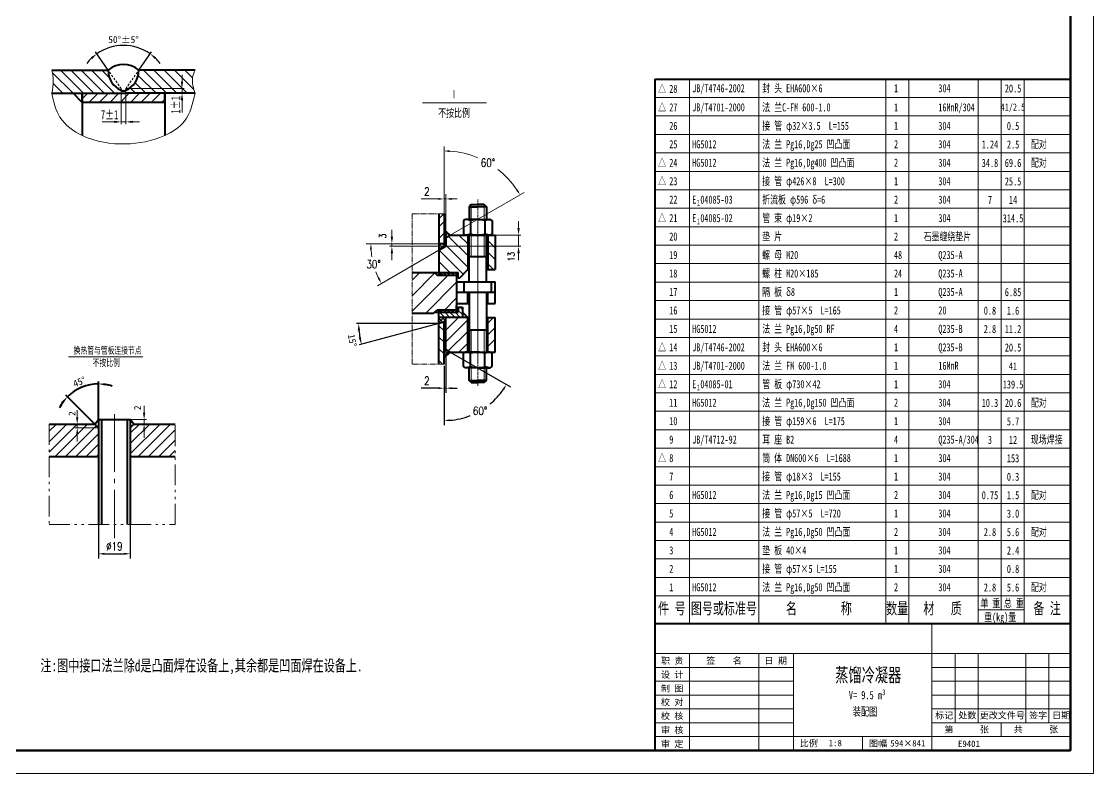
# Model space of a CAD drawing. Extents: x 371 to 12807, y -1551 to 3910.
# Drawn here: x 9093 to 12807, y -842 to 1765 of the extents above; entities that cross this region are included whole.
import ezdxf
from ezdxf.enums import TextEntityAlignment as Align

# ---------------------------------------------------------------- set-up
doc = ezdxf.new("R2010")
doc.units = 0
doc.header["$LTSCALE"] = 10
doc.header["$PDMODE"] = 1
for name, pattern in [('JXX-L', [2.95, 1.9, -0.25, 0.15, -0.25, 0.15, -0.25]), ('JXX-S', [1.7, 0.9, -0.2, 0.1, -0.2, 0.1, -0.2]), ('XX-L', [1.25, 0.75, -0.5]), ('ZXX-L', [3.28, 2.5, -0.3, 0.18, -0.3]), ('ZXX-S', [1.27, 0.75, -0.2, 0.12, -0.2])]:
    doc.linetypes.add(name, pattern=pattern)
doc.layers.get('Defpoints').update_dxf_attribs({"linetype": 'CONTINUOUS'})
doc.layers.add('5剖面线层', color=2, linetype='CONTINUOUS')
doc.layers.add('7标注层', color=4, linetype='CONTINUOUS')
for name, color, linetype, lineweight in [('A 粗实线', 1, 'CONTINUOUS', 40), ('B 细实线', 7, 'CONTINUOUS', 18), ('C 文 字', 2, 'CONTINUOUS', 20), ('D 短中心线', 3, 'ZXX-S', 18), ('E 长中心线', 3, 'ZXX-L', 18), ('G 长虚线', 6, 'XX-L', 20), ('H 短双点线', 3, 'JXX-S', 18), ('I 长双点线', 3, 'JXX-L', 18), ('J 标注尺寸', 2, 'CONTINUOUS', 18)]:
    doc.layers.add(name, color=color, linetype=linetype, lineweight=lineweight)
doc.styles.add('HZTXT', font='SIMFANG.TTF', dxfattribs={"width": 0.75})
doc.styles.get("Standard").update_dxf_attribs({"font": 'SIMFANG.TTF'})
doc.styles.add('style2', font='SIMFANG.TTF', dxfattribs={"width": 0.7})
doc.styles.add('TH_GBDIM', font='romans.shx', dxfattribs={"width": 0.8, "bigfont": 'gbcbig.shx'})
doc.styles.add('标题中文', font='SIMFANG.TTF', dxfattribs={"width": 0.7})
doc.dimstyles.new('TH_GBDIM', dxfattribs={"dimscale": 8, "dimtxt": 3.5, "dimasz": 2.5, "dimexe": 2, "dimexo": 0, "dimgap": 1.5, "dimtad": 1, "dimtih": 1, "dimtoh": 1, "dimdec": 1, "dimzin": 0, "dimdsep": 46, "dimtxsty": 'TH_GBDIM', "dimcen": 2.5, "dimclrd": 130, "dimclre": 130, "dimclrt": 3, "dimadec": 0, "dimazin": 2, "dimtfac": 0.714286, "dimtdec": 1, "dimtmove": 0, "dimatfit": 3, "dimfxl": 0, "dimtolj": 1, "dimtzin": 0, "dimlwd": -1, "dimlwe": -1, "dimarcsym": 0})
doc.dimstyles.new('通用标注4.0', dxfattribs={"dimscale": 8, "dimtxt": 3, "dimasz": 3, "dimexe": 1, "dimexo": 0, "dimgap": 1, "dimtad": 1, "dimdec": 0, "dimzin": 0, "dimdsep": 46, "dimtxsty": 'Standard', "dimcen": 0, "dimadec": 0, "dimazin": 0, "dimtfac": 0.375, "dimtdec": 0, "dimtmove": 2, "dimatfit": 3, "dimfxl": 0, "dimtzin": 0, "dimarcsym": 0})
pattern_1 = [(135, (-17877.072, -36890.71), (-17.960512, -17.960512), [])]

# ---------------------------------------------------------------- blocks, each defined once
blk = doc.blocks.new('*D9')
at = {"layer": 'Defpoints', "color": 0}
for p in [(2492.51, 241.26), (2495.88, 224.46), (2497.42, 226.43), (2497.42, 222.92), (2497.42, 180.94)]:
    blk.add_point(p, dxfattribs=at)
at = {"layer": 'J 标注尺寸', "color": 0, "lineweight": -2}
for p, q in [((2497.42, 226.43), (2497.42, 242.9)), ((2495.88, 224.46), (2483.29, 237.05))]:
    blk.add_line(p, q, dxfattribs=at)
for start, end in [(90, 135), (71.8709, 80.9355), (144.0645, 153.1291)]:
    blk.add_arc((2497.42, 222.92), 18.98, start, end, dxfattribs=at)
at = {"layer": 'J 标注尺寸', "color": 0}
for points in [[(2500.37, 241.17), (2500.45, 242.17), (2497.42, 241.9)], [(2481.67, 234.39), (2482.43, 233.74), (2484, 236.34)]]:
    blk.add_solid(points, dxfattribs=at)
at = {"layer": 'J 标注尺寸', "color": 0, "insert": (2489.2, 242.77), "char_height": 3, "attachment_point": 5, "rotation": 22.5}
blk.add_mtext('45°', dxfattribs=at)
blk = doc.blocks.new('*D70')
at = {"layer": '7标注层', "color": 130}
for p, q in [((9359.5, 21.1), (9359.5, -96.4)), ((9469.7, 21.1), (9469.7, -96.4)), ((9379.5, -80.4), (9449.7, -80.4))]:
    blk.add_line(p, q, dxfattribs=at)
for points in [[(9379.5, -77), (9379.5, -83.7), (9359.5, -80.4)], [(9449.7, -77), (9449.7, -83.7), (9469.7, -80.4)]]:
    blk.add_solid(points, dxfattribs=at)
at = {"layer": 'Defpoints', "color": 0}
for p in [(9359.5, 21.1), (9469.7, 21.1), (9469.7, -80.4)]:
    blk.add_point(p, dxfattribs=at)
at = {"layer": '7标注层', "color": 3, "insert": (9414.6, -54.4), "char_height": 28, "attachment_point": 5, "style": 'TH_GBDIM'}
blk.add_mtext('\\A1;%%c19{}{}', dxfattribs=at)
blk = doc.blocks.new('*D75')
at = {"layer": 'Defpoints', "color": 0}
for p in [(9478.8, 1678.8), (9393.4, 1596.3), (9499, 1596.3), (9438.2, 1532.3), (9454.2, 1532.3)]:
    blk.add_point(p, dxfattribs=at)
at = {"layer": 'J 标注尺寸', "color": 0, "lineweight": -2}
for p, q in [((9393.4, 1596.3), (9349.1, 1659.5)), ((9499, 1596.3), (9543.3, 1659.5))]:
    blk.add_line(p, q, dxfattribs=at)
for start, end in [(55, 125), (133.5339, 142.0679), (37.9321, 46.4661)]:
    blk.add_arc((9446.2, 1520.9), 161.3, start, end, dxfattribs=at)
at = {"layer": 'J 标注尺寸', "color": 0}
for points in [[(9332.6, 1640.9), (9337.7, 1634.7), (9353.7, 1653)], [(9554.8, 1634.7), (9559.8, 1640.9), (9538.7, 1653)]]:
    blk.add_solid(points, dxfattribs=at)
at = {"layer": 'J 标注尺寸', "color": 0, "insert": (9446.2, 1702.2), "char_height": 24, "attachment_point": 5}
blk.add_mtext('{\\f仿宋_GB2312|b0|i0|c134|p49;50°±5°}', dxfattribs=at)
blk = doc.blocks.new('*D76')
at = {"layer": 'C 文 字', "color": 0, "lineweight": -2}
for q in [(10253, 717.9), (10262.7, 644)]:
    blk.add_line((10538.8, 717.9), q, dxfattribs=at)
blk.add_arc((10538.8, 717.9), 277.8, 184.9522, 190.0478, dxfattribs=at)
at = {"layer": 'C 文 字', "color": 0}
for points in [[(10258, 693.8), (10266, 694.1), (10261, 717.9)], [(10269.2, 670.3), (10261.3, 668.6), (10270.5, 646)]]:
    blk.add_solid(points, dxfattribs=at)
at = {"layer": 'Defpoints', "color": 0}
for p in [(10538.8, 717.9), (10538.8, 717.9), (10550.8, 717.9), (10562.8, 724.4), (10262.1, 693.7)]:
    blk.add_point(p, dxfattribs=at)
at = {"layer": 'C 文 字', "color": 0, "insert": (10239, 659.1), "char_height": 24, "attachment_point": 5, "rotation": 281.111}
blk.add_mtext('15°', dxfattribs=at)
blk = doc.blocks.new('*D77')
at = {"layer": '7标注层', "color": 130}
for p, q in [((10578.3, 618.9), (10786.9, 498.5)), ((10556.8, 553), (10556.8, 365.7))]:
    blk.add_line(p, q, dxfattribs=at)
for start, end in [(309.6251, 325.4097), (274.5903, 291.2377)]:
    blk.add_arc((10556.8, 631.4), 249.7, start, end, dxfattribs=at)
for points in [[(10759.5, 491.4), (10765.1, 487.9), (10773, 506.5)], [(10576.9, 379.2), (10576.6, 385.8), (10556.8, 381.7)]]:
    blk.add_solid(points, dxfattribs=at)
at = {"layer": 'Defpoints', "color": 0}
for p in [(10556.8, 648.9), (10562.8, 627.9), (10578.3, 618.9), (10556.8, 553), (10642.2, 396.7)]:
    blk.add_point(p, dxfattribs=at)
at = {"layer": '7标注层', "color": 3, "insert": (10681.6, 415.1), "char_height": 28, "attachment_point": 5, "style": 'TH_GBDIM'}
blk.add_mtext('\\A1;60%%d{}{}', dxfattribs=at)
blk = doc.blocks.new('*D78')
at = {"layer": '7标注层', "color": 130}
for p, q in [((10562.8, 627.9), (10562.8, 477.8)), ((10556.8, 571), (10556.8, 477.8)), ((10536.8, 493.8), (10477.8, 493.8)), ((10562.8, 493.8), (10556.8, 493.8)), ((10582.8, 493.8), (10602.8, 493.8))]:
    blk.add_line(p, q, dxfattribs=at)
for points in [[(10536.8, 497.1), (10536.8, 490.4), (10556.8, 493.8)], [(10582.8, 497.1), (10582.8, 490.4), (10562.8, 493.8)]]:
    blk.add_solid(points, dxfattribs=at)
at = {"layer": 'Defpoints', "color": 0}
for p in [(10562.8, 627.9), (10556.8, 571), (10556.8, 493.8)]:
    blk.add_point(p, dxfattribs=at)
at = {"layer": '7标注层', "color": 3, "insert": (10497.3, 519.8), "char_height": 28, "attachment_point": 5, "style": 'TH_GBDIM'}
blk.add_mtext('\\A1;2{}{}', dxfattribs=at)
blk = doc.blocks.new('*D79')
at = {"layer": 'C 文 字', "color": 130}
for p, q in [((10556.8, 1090.7), (10556.8, 1332.3)), ((10578.3, 1024.8), (10833.9, 1172.3))]:
    blk.add_line(p, q, dxfattribs=at)
for start, end in [(67.2416, 86.23), (33.77, 52.1821)]:
    blk.add_arc((10556.8, 1012.3), 304, start, end, dxfattribs=at)
for points in [[(10576.6, 1312.4), (10576.9, 1319), (10556.8, 1316.3)], [(10812.3, 1183.1), (10806.6, 1179.6), (10820, 1164.3)]]:
    blk.add_solid(points, dxfattribs=at)
at = {"layer": 'Defpoints', "color": 0}
for p in [(10752.2, 1245.2), (10556.8, 1090.7), (10562.8, 1015.8), (10578.3, 1024.8), (10556.8, 994.8)]:
    blk.add_point(p, dxfattribs=at)
at = {"layer": 'C 文 字', "color": 3, "insert": (10708.8, 1275.6), "char_height": 28, "attachment_point": 5, "style": 'TH_GBDIM'}
blk.add_mtext('\\A1;60%%d{}{}', dxfattribs=at)
blk = doc.blocks.new('*D80')
at = {"layer": 'C 文 字', "color": 130}
for p, q in [((10556.8, 1072.7), (10556.8, 1166)), ((10562.8, 1015.8), (10562.8, 1166)), ((10536.8, 1150), (10477.8, 1150)), ((10562.8, 1150), (10556.8, 1150)), ((10582.8, 1150), (10602.8, 1150))]:
    blk.add_line(p, q, dxfattribs=at)
for points in [[(10536.8, 1153.3), (10536.8, 1146.6), (10556.8, 1150)], [(10582.8, 1153.3), (10582.8, 1146.6), (10562.8, 1150)]]:
    blk.add_solid(points, dxfattribs=at)
at = {"layer": 'Defpoints', "color": 0}
for p in [(10556.8, 1150), (10556.8, 1072.7), (10562.8, 1015.8)]:
    blk.add_point(p, dxfattribs=at)
at = {"layer": 'C 文 字', "color": 3, "insert": (10497.3, 1176), "char_height": 28, "attachment_point": 5, "style": 'TH_GBDIM'}
blk.add_mtext('\\A1;2{}{}', dxfattribs=at)
blk = doc.blocks.new('*D81')
at = {"layer": 'C 文 字', "color": 0}
for p, q in [((10815, 1048.8), (10815, 1072.8)), ((10733.8, 1024.8), (10823, 1024.8)), ((10815, 1024.8), (10815, 985.8)), ((10562.8, 985.8), (10823, 985.8)), ((10815, 961.8), (10815, 937.8))]:
    blk.add_line(p, q, dxfattribs=at)
for points in [[(10811, 1048.8), (10819, 1048.8), (10815, 1024.8)], [(10811, 961.8), (10819, 961.8), (10815, 985.8)]]:
    blk.add_solid(points, dxfattribs=at)
at = {"layer": 'Defpoints', "color": 0}
for p in [(10733.8, 1024.8), (10562.8, 985.8), (10815, 985.8)]:
    blk.add_point(p, dxfattribs=at)
at = {"layer": 'C 文 字', "color": 0, "insert": (10789.5, 949.4), "char_height": 24, "attachment_point": 5, "rotation": 90, "style": 'TH_GBDIM'}
blk.add_mtext('13', dxfattribs=at)
blk = doc.blocks.new('*D82')
at = {"layer": 'C 文 字', "color": 130}
for p, q in [((10538.8, 994.8), (10287.1, 994.8)), ((10538.8, 971.9), (10326.1, 849.2))]:
    blk.add_line(p, q, dxfattribs=at)
for start, end in [(184.1639, 189.4603), (200.6877, 205.8361)]:
    blk.add_arc((10578.3, 994.8), 275.3, start, end, dxfattribs=at)
for points in [[(10300.5, 974.7), (10307.1, 974.9), (10303.1, 994.8)], [(10333.5, 876.4), (10327.6, 873.3), (10340, 857.2)]]:
    blk.add_solid(points, dxfattribs=at)
at = {"layer": 'Defpoints', "color": 0}
for p in [(10538.8, 994.8), (10538.8, 971.9), (10556.8, 994.8), (10562.8, 985.8), (10307.3, 947)]:
    blk.add_point(p, dxfattribs=at)
at = {"layer": 'C 文 字', "color": 3, "insert": (10312.5, 923.6), "char_height": 28, "attachment_point": 5, "style": 'TH_GBDIM'}
blk.add_mtext('\\A1;30%%d{}{}', dxfattribs=at)
blk = doc.blocks.new('*D83')
at = {"layer": 'C 文 字', "color": 0}
for p, q in [((10376.1, 1018.8), (10376.1, 1042.8)), ((10556.8, 994.8), (10368.1, 994.8)), ((10562.8, 985.8), (10368.1, 985.8)), ((10376.1, 994.8), (10376.1, 985.8)), ((10376.1, 961.8), (10376.1, 937.8))]:
    blk.add_line(p, q, dxfattribs=at)
for points in [[(10372.1, 1018.8), (10380.1, 1018.8), (10376.1, 994.8)], [(10372.1, 961.8), (10380.1, 961.8), (10376.1, 985.8)]]:
    blk.add_solid(points, dxfattribs=at)
at = {"layer": 'Defpoints', "color": 0}
for p in [(10376.1, 985.8), (10556.8, 994.8), (10562.8, 985.8)]:
    blk.add_point(p, dxfattribs=at)
at = {"layer": 'C 文 字', "color": 0, "insert": (10344.1, 1021.3), "char_height": 24, "attachment_point": 5, "rotation": 90, "style": 'TH_GBDIM'}
blk.add_mtext('3', dxfattribs=at)
blk = doc.blocks.new('换热管与管板连接节点')
at = {"layer": 'B 细实线'}
h = blk.add_hatch(dxfattribs=at)
h.set_pattern_fill('ANSI31', color=256, style=0)
h.set_pattern_definition([(45, (-2504.3096, -201.8795), (-2.245064, 2.245064), [])])
h.paths.add_polyline_path([(-6.89, 8.55), (-6.89, 21.04), (-8.43, 22.58), (-28.22, 22.58), (-28.22, 8.55)])
h.paths.add_polyline_path([(26.34, 8.55), (26.34, 22.58), (8.43, 22.58), (6.89, 21.04), (6.89, 8.55)])
at = {"layer": 'A 粗实线'}
for p, q in [((-8.43, 22.58), (-6.89, 24.55)), ((-6.89, 24.55), (-6.89, -20.94)), ((-6.89, 24.55), (6.89, 24.55)), ((-5.51, 24.55), (-5.51, -20.94)), ((5.51, 24.55), (5.51, -20.94)), ((6.89, 24.55), (6.89, -20.94)), ((8.43, 22.58), (6.89, 24.55)), ((-28.22, 22.58), (-8.43, 22.58)), ((-6.89, 21.04), (-8.43, 22.58)), ((6.89, 21.04), (8.43, 22.58)), ((8.43, 22.58), (26.34, 22.58)), ((-28.22, 8.55), (-6.89, 8.55)), ((6.89, 8.55), (26.34, 8.55))]:
    blk.add_line(p, q, dxfattribs=at)
at = {"layer": 'E 长中心线'}
blk.add_line((0, 26.85), (0, -26.85), dxfattribs=at)
at = {"layer": 'H 短双点线'}
for p, q in [((-28.22, 22.58), (-28.22, 8.55)), ((26.34, -20.94), (26.34, 22.58)), ((-28.22, 8.55), (-28.22, -20.94)), ((-28.22, -20.94), (6.89, -20.94)), ((6.89, -20.94), (26.34, -20.94))]:
    blk.add_line(p, q, dxfattribs=at)
at = {"layer": 'J 标注尺寸'}
for p, q in [((-19.8, 51.76), (12.33, 51.76)), ((-16.09, 25.58), (-16.09, 28.58)), ((12.88, 27.55), (12.88, 30.55)), ((6.89, 24.55), (13.88, 24.55)), ((12.88, 24.55), (12.88, 22.58)), ((-8.43, 22.58), (-17.09, 22.58)), ((-6.89, 21.04), (-17.09, 21.04)), ((-16.09, 22.58), (-16.09, 21.04)), ((8.43, 22.58), (13.88, 22.58)), ((12.88, 19.58), (12.88, 16.58)), ((-16.09, 18.04), (-16.09, 15.04))]:
    blk.add_line(p, q, dxfattribs=at)
for points in [[(-16.59, 25.58), (-15.59, 25.58), (-16.09, 22.58)], [(12.38, 27.55), (13.38, 27.55), (12.88, 24.55)], [(-16.59, 18.04), (-15.59, 18.04), (-16.09, 21.04)], [(12.38, 19.58), (13.38, 19.58), (12.88, 22.58)]]:
    blk.add_solid(points, dxfattribs=at)
at = {"layer": 'J 标注尺寸', "style": '标题中文', "width": 0.7}
for s, p in [('换热管与管板连接节点', (-17.63, 53.04)), ('不按比例', (-9.4, 47.71))]:
    blk.add_text(s, height=3, dxfattribs=at).set_placement(p)
at = {"layer": 'J 标注尺寸', "char_height": 3, "attachment_point": 5, "rotation": 90}
for insert in [(-18.35, 27.13), (10.02, 29.66)]:
    blk.add_mtext('2', dxfattribs=dict(at, insert=insert))
at = {"layer": 'J 标注尺寸'}
dim = blk.add_angular_dim_2l(base=(-11.8, 39.38), line1=((-6.89, 24.55), (-6.89, -20.94)), line2=((-6.89, 21.04), (-8.43, 22.58)), dimstyle='通用标注4.0', dxfattribs=at)
dim.commit()
dim.dimension.update_dxf_attribs({"geometry": '*D9', "text_midpoint": (-15.11, 40.89), "insert": (-2504.31, -201.88)})

msp = doc.modelspace()

# ---------------------------------------------------------------- hatches: boundary and pattern name
at = {"layer": '5剖面线层'}
h = msp.add_hatch(dxfattribs=at)
h.set_pattern_fill('ANSI37', color=256, scale=3, style=0)
h.set_pattern_definition([(45, (2534.185, -15908.596), (-6.735192, 6.735192), []), (135, (2534.185, -15908.596), (-6.735192, -6.735192), [])])
h.paths.add_polyline_path([(10562.75, 985.8), (10562.75, 1015.8), (10578.34, 1024.8), (10556.75, 1042.76), (10556.75, 994.8), (10538.75, 994.8), (10538.75, 971.95)])
h = msp.add_hatch(dxfattribs=at)
h.set_pattern_fill('ANSI31', color=256, scale=4, angle=-90, style=0)
h.set_pattern_definition([(315, (4626.04, 8899.173), (8.980256, 8.980256), [])])
h.paths.add_polyline_path([(10621.25, 738.93), (10621.25, 756.93), (10621.25, 774.93), (10606.25, 774.93), (10606.25, 756.93), (10538.75, 756.93), (10538.75, 738.93)])
h = msp.add_hatch(dxfattribs=at)
h.set_pattern_fill('ANSI37', color=256, scale=3, angle=-90, style=0)
h.set_pattern_definition([(315, (4626.0405, 8899.173), (6.735192, 6.735192), []), (45, (4626.0405, 8899.173), (-6.735192, 6.735192), [])])
h.paths.add_polyline_path([(10538.75, 717.93), (10538.75, 738.93), (10562.75, 738.93), (10562.75, 724.36)])
h.paths.add_polyline_path([(10578.34, 618.93), (10556.75, 600.97), (10556.75, 631.39)])
at = {"layer": 'B 细实线'}
h = msp.add_hatch(dxfattribs=at)
h.set_pattern_fill('ANSI31', color=256, angle=90, style=0)
h.set_pattern_definition(pattern_1)
edge = h.paths.add_edge_path()
edge.add_line((9438.22, 1516.3), (9438.22, 1526.66))
edge.add_ellipse((9465.84, 1593.67), major_axis=(51.25, 51.25), ratio=1, start_angle=132.91935, end_angle=202.59808, ccw=False)
edge.add_line((9393.4, 1596.3), (9198.22, 1596.3))
edge.add_spline(control_points=[(9198.22, 1596.3), (9200.24, 1584.25), (9204.7, 1557.63), (9200.51, 1530.92), (9198.22, 1516.3)], knot_values=[0, 0, 0, 0, 4.5530851, 10.0578484, 10.0578484, 10.0578484, 10.0578484], degree=3, periodic=0)
edge.add_line((9198.22, 1516.3), (9438.22, 1516.3))
h = msp.add_hatch(dxfattribs=at)
h.set_pattern_fill('ANSI31', color=256, angle=90, style=0)
h.set_pattern_definition(pattern_1)
edge = h.paths.add_edge_path()
edge.add_spline(control_points=[(9694.22, 1516.3), (9688.51, 1534.24), (9679.81, 1561.57), (9690.53, 1587.42), (9694.22, 1596.3)], knot_values=[0, 0, 0, 0, 6.7375653, 10.2637627, 10.2637627, 10.2637627, 10.2637627], degree=3, periodic=0)
edge.add_line((9694.22, 1596.3), (9499.03, 1596.3))
edge.add_ellipse((9426.59, 1593.67), major_axis=(-51.25, 51.25), ratio=1, start_angle=157.40192, end_angle=227.08065, ccw=False)
edge.add_line((9454.22, 1526.66), (9454.22, 1516.3))
edge.add_line((9454.22, 1516.3), (9694.22, 1516.3))
h = msp.add_hatch(dxfattribs=at)
h.set_pattern_fill('ANSI31', color=256, style=0)
h.set_pattern_definition([(45, (-17877.072, -36890.71), (-17.960512, 17.960512), [])])
h.paths.add_polyline_path([(9588.91, 1484.3), (9588.91, 1516.3), (9454.22, 1516.3), (9438.22, 1516.3), (9303.53, 1516.3), (9303.53, 1484.3)])

# ---------------------------------------------------------------- linework, layer by layer
at = {"layer": '5剖面线层'}
for p, q in [((10539.64, 894.93), (10548.64, 885.93)), ((10544.53, 885.93), (10553.53, 894.93)), ((10553.11, 894.93), (10562.11, 885.93)), ((10558, 885.93), (10567, 894.93)), ((10566.58, 894.93), (10575.58, 885.93)), ((10571.47, 885.93), (10580.47, 894.93)), ((10580.05, 894.93), (10589.05, 885.93)), ((10584.94, 885.93), (10593.94, 894.93)), ((10593.52, 894.93), (10602.52, 885.93)), ((10598.41, 885.93), (10606.25, 893.77)), ((10541.29, 756.93), (10550.29, 765.93)), ((10542.88, 765.93), (10551.88, 756.93)), ((10554.76, 756.93), (10563.76, 765.93)), ((10556.35, 765.93), (10565.35, 756.93)), ((10568.23, 756.93), (10577.23, 765.93)), ((10569.82, 765.93), (10578.82, 756.93)), ((10581.7, 756.93), (10590.7, 765.93)), ((10583.29, 765.93), (10592.29, 756.93)), ((10595.17, 756.93), (10604.17, 765.93)), ((10596.76, 765.93), (10605.76, 756.93))]:
    msp.add_line(p, q, dxfattribs=at)
at = {"layer": 'A 粗实线'}
for p, q in [((9198.22, 1596.3), (9393.4, 1596.3)), ((9694.22, 1596.3), (9499.03, 1596.3)), ((11287.21, 1565.6), (12727.21, 1565.6)), ((11287.21, 1565.6), (11287.21, -322.4)), ((9198.22, 1516.3), (9438.22, 1516.3)), ((9303.53, 1484.3), (9271.53, 1516.3)), ((9303.53, 1516.3), (9303.53, 1369.79)), ((9303.53, 1484.3), (9303.53, 1516.3)), ((9438.22, 1516.3), (9454.22, 1516.3)), ((9694.22, 1516.3), (9454.22, 1516.3)), ((9588.91, 1516.3), (9588.91, 1369.79)), ((9588.91, 1484.3), (9588.91, 1516.3)), ((9588.91, 1484.3), (9303.53, 1484.3)), ((10651.25, 1130.57), (10643.75, 1123.07)), ((10643.75, 1123.07), (10643.75, 1078.8)), ((10643.75, 1123.07), (10673.75, 1123.07)), ((10651.25, 1130.57), (10673.75, 1130.57)), ((10696.25, 1130.57), (10673.75, 1130.57)), ((10703.75, 1123.07), (10673.75, 1123.07)), ((10696.25, 1130.57), (10703.75, 1123.07)), ((10703.75, 1123.07), (10703.75, 1078.8)), ((10538.75, 1098.87), (10538.75, 894.93)), ((10556.75, 1098.87), (10556.75, 994.8)), ((10630.89, 1078.8), (10624.25, 1074.97)), ((10673.75, 1078.8), (10630.89, 1078.8)), ((10673.75, 1078.8), (10716.62, 1078.8)), ((10716.62, 1078.8), (10723.25, 1074.97)), ((10578.34, 1024.8), (10556.75, 1042.76)), ((10624.25, 1074.97), (10624.25, 1028.63)), ((10649, 1074.97), (10649, 1028.63)), ((10698.5, 1074.97), (10698.5, 1028.63)), ((10723.25, 1074.97), (10723.25, 1028.63)), ((10562.75, 1015.8), (10578.34, 1024.8)), ((10562.75, 1015.8), (10562.75, 985.8)), ((10578.34, 1024.8), (10733.75, 1024.8)), ((10630.89, 1024.8), (10624.25, 1028.63)), ((10673.75, 1024.8), (10630.89, 1024.8)), ((10639.25, 1024.8), (10639.25, 904.8)), ((10639.25, 1024.8), (10639.25, 904.8)), ((10643.75, 862.8), (10643.75, 1024.8)), ((10673.75, 1024.8), (10716.62, 1024.8)), ((10703.75, 862.8), (10703.75, 1024.8)), ((10708.25, 1024.8), (10708.25, 904.8)), ((10708.25, 1024.8), (10708.25, 904.8)), ((10716.62, 1024.8), (10723.25, 1028.63)), ((10733.75, 1024.8), (10733.75, 904.8)), ((10556.75, 994.8), (10538.75, 994.8)), ((10538.75, 971.95), (10562.75, 985.8)), ((10703.75, 949.16), (10643.75, 949.16)), ((10446.13, 894.93), (10606.25, 894.93)), ((10523.75, 894.93), (10532.75, 885.93)), ((10538.75, 894.93), (10606.25, 894.93)), ((10538.75, 894.93), (10538.75, 885.93)), ((10606.25, 876.93), (10606.25, 894.93)), ((10611.38, 876.93), (10639.25, 904.8)), ((10639.25, 904.8), (10643.75, 904.8)), ((10703.75, 904.8), (10733.75, 904.8)), ((10532.75, 885.93), (10606.25, 885.93)), ((10600.25, 885.93), (10600.25, 780.93)), ((10600.25, 862.8), (10733.75, 862.8)), ((10606.25, 876.93), (10611.38, 876.93)), ((10626.47, 826.96), (10626.47, 862.8)), ((10721.04, 826.96), (10721.04, 862.8)), ((10733.75, 787.8), (10733.75, 862.8)), ((10600.25, 826.96), (10733.75, 826.96)), ((10639.25, 787.8), (10639.25, 826.96)), ((10643.75, 826.96), (10643.75, 618.93)), ((10703.75, 826.96), (10703.75, 618.93)), ((10708.25, 787.8), (10708.25, 826.96)), ((10600.25, 787.8), (10643.75, 787.8)), ((10600.25, 765.93), (10600.25, 780.93)), ((10703.75, 787.8), (10733.75, 787.8)), ((10446.13, 753.93), (10520.75, 753.93)), ((10520.75, 753.93), (10532.75, 765.93)), ((10523.75, 756.93), (10606.25, 756.93)), ((10532.75, 765.93), (10606.25, 765.93)), ((10538.75, 756.93), (10538.75, 765.93)), ((10538.75, 577.4), (10538.75, 756.93)), ((10600.25, 774.93), (10621.25, 774.93)), ((10606.25, 774.93), (10606.25, 756.93)), ((10621.25, 774.93), (10621.25, 756.93)), ((10621.25, 756.93), (10639.25, 738.93)), ((10621.25, 756.93), (10621.25, 738.93)), ((10639.25, 738.93), (10538.75, 738.93)), ((10562.75, 724.36), (10538.75, 717.93)), ((10556.75, 577.4), (10556.75, 722.75)), ((10562.75, 627.93), (10562.75, 738.93)), ((10639.25, 618.93), (10639.25, 738.93)), ((10639.25, 738.93), (10643.75, 738.93)), ((10639.25, 618.93), (10639.25, 738.93)), ((10703.75, 738.93), (10733.75, 738.93)), ((10708.25, 618.93), (10708.25, 738.93)), ((10708.25, 618.93), (10708.25, 738.93)), ((10733.75, 618.93), (10733.75, 738.93)), ((10703.75, 694.58), (10643.75, 694.58)), ((10556.75, 631.39), (10578.34, 618.93)), ((10578.34, 618.93), (10556.75, 600.97)), ((10578.34, 618.93), (10733.75, 618.93)), ((10630.89, 618.93), (10624.25, 615.1)), ((10624.25, 568.76), (10624.25, 615.1)), ((10673.75, 618.93), (10630.89, 618.93)), ((10649, 568.76), (10649, 615.1)), ((10673.75, 618.93), (10716.62, 618.93)), ((10698.5, 568.76), (10698.5, 615.1)), ((10716.62, 618.93), (10723.25, 615.1)), ((10723.25, 568.76), (10723.25, 615.1)), ((10630.89, 564.93), (10624.25, 568.76)), ((10673.75, 564.93), (10630.89, 564.93)), ((10643.75, 520.66), (10643.75, 564.93)), ((10673.75, 564.93), (10716.62, 564.93)), ((10703.75, 520.66), (10703.75, 564.93)), ((10716.62, 564.93), (10723.25, 568.76)), ((10651.25, 513.16), (10643.75, 520.66)), ((10643.75, 520.66), (10673.75, 520.66)), ((10703.75, 520.66), (10673.75, 520.66)), ((10696.25, 513.16), (10703.75, 520.66)), ((10651.25, 513.16), (10673.75, 513.16)), ((10696.25, 513.16), (10673.75, 513.16)), ((11287.21, -322.4), (12727.21, -322.4))]:
    msp.add_line(p, q, dxfattribs=at)
at = {"layer": 'A 粗实线', "color": 1}
msp.add_line((11287.21, -322.4), (11287.21, -762.4), dxfattribs=at)
at = {"layer": 'A 粗实线', "color": 5, "lineweight": 120}
msp.add_lwpolyline([(6279.21, -762.4), (12727.21, -762.4), (12727.21, 3829.6), (6279.21, 3829.6)], close=True, dxfattribs=at)
at = {"layer": 'A 粗实线'}
for centre, radius, start, end in [((10617.1, 968.8), 110.86, 73.27658, 82.8585), ((10673.75, 996.9), 81.91, 90, 107.58795), ((10673.75, 996.9), 81.91, 72.41205, 90), ((10730.41, 968.8), 110.86, 97.1415, 106.72342), ((10617.1, 1134.8), 110.86, 277.1415, 286.72342), ((10673.75, 1106.71), 81.91, 252.41205, 270), ((10673.75, 1106.71), 81.91, 270, 287.58795), ((10730.41, 1134.8), 110.86, 253.27658, 262.8585), ((10617.1, 508.93), 110.86, 73.27658, 82.8585), ((10673.75, 537.02), 81.91, 90, 107.58795), ((10673.75, 537.02), 81.91, 72.41205, 90), ((10730.41, 508.93), 110.86, 97.1415, 106.72342), ((10617.1, 674.93), 110.86, 277.1415, 286.72342), ((10673.75, 646.84), 81.91, 252.41205, 270), ((10673.75, 646.84), 81.91, 270, 287.58795), ((10730.41, 674.93), 110.86, 253.27658, 262.8585)]:
    msp.add_arc(centre, radius, start, end, dxfattribs=at)
for centre, major_axis, start_param, end_param in [((9446.22, 1537.13), (56.09, 56.09), 0.056758, 1.5140383), ((9465.84, 1593.67), (51.25, 51.25), 2.3198803, 3.5360036), ((9426.59, 1593.67), (-51.25, 51.25), 2.7471817, 3.963305), ((9446.22, 1542.99), (12.86, 12.86), 3.4715545, 4.3824271)]:
    msp.add_ellipse(centre, major_axis=major_axis, ratio=1, start_param=start_param, end_param=end_param, dxfattribs=at)
at = {"layer": 'B 细实线'}
for p, q in [((11407.21, -322.4), (11407.21, 1565.6)), ((11647.21, -322.4), (11647.21, 1565.6)), ((12087.21, -322.4), (12087.21, 1565.6)), ((12167.21, -322.4), (12167.21, 1565.6)), ((12407.21, -322.4), (12407.21, 1565.6)), ((12487.21, -274.4), (12487.21, 1565.6)), ((12567.21, -322.4), (12567.21, 1565.6)), ((11287.21, 1501.6), (12727.21, 1501.6)), ((11287.21, 1437.6), (12727.21, 1437.6)), ((11287.21, 1373.6), (12727.21, 1373.6)), ((11287.21, 1309.6), (12727.21, 1309.6)), ((11287.21, 1245.6), (12727.21, 1245.6)), ((11287.21, 1181.6), (12727.21, 1181.6)), ((10651.25, 1130.57), (10651.25, 1078.8)), ((10696.25, 1130.57), (10696.25, 1078.8)), ((11287.21, 1117.6), (12727.21, 1117.6)), ((10538.75, 1081.2), (10556.75, 1099.2)), ((10538.75, 1053.47), (10556.75, 1071.47)), ((11287.21, 1053.6), (12727.21, 1053.6)), ((10538.75, 1013.06), (10556.75, 1031.06)), ((10571.67, 1020.95), (10639.25, 953.36)), ((10608.22, 1024.8), (10639.25, 993.77)), ((10651.25, 949.16), (10651.25, 1024.8)), ((10696.25, 949.16), (10696.25, 1024.8)), ((10708.25, 1005.6), (10733.75, 980.1)), ((10729.46, 1024.8), (10733.75, 1020.51)), ((10539.45, 972.35), (10623.12, 888.67)), ((10562.75, 989.45), (10639.25, 912.95)), ((11287.21, 989.6), (12727.21, 989.6)), ((10538.75, 932.63), (10576.46, 894.93)), ((10708.25, 965.18), (10733.75, 939.68)), ((10446.13, 868.35), (10472.71, 894.93)), ((10446.13, 814.47), (10525.17, 893.51)), ((10708.25, 924.77), (10728.22, 904.8)), ((11287.21, 925.6), (12727.21, 925.6)), ((10446.13, 760.59), (10571.47, 885.93)), ((10493.35, 753.93), (10600.25, 860.83)), ((11287.21, 861.6), (12727.21, 861.6)), ((10559.23, 765.93), (10600.25, 806.95)), ((11287.21, 797.6), (12727.21, 797.6)), ((10538.75, 710.48), (10556.75, 692.48)), ((10562.75, 694.69), (10606.99, 738.93)), ((10562.75, 654.28), (10639.25, 730.78)), ((10708.25, 718.96), (10728.22, 738.93)), ((11287.21, 733.6), (12727.21, 733.6)), ((10538.75, 671.08), (10556.75, 653.08)), ((10571.67, 622.78), (10639.25, 690.37)), ((10651.25, 694.58), (10651.25, 618.93)), ((10696.25, 694.58), (10696.25, 618.93)), ((10708.25, 678.55), (10733.75, 704.05)), ((11287.21, 669.6), (12727.21, 669.6)), ((10608.22, 618.93), (10639.25, 649.96)), ((10708.25, 638.14), (10733.75, 663.64)), ((10538.75, 630.67), (10556.75, 612.67)), ((10729.46, 618.93), (10733.75, 623.23)), ((11287.21, 605.6), (12727.21, 605.6)), ((10538.75, 590.26), (10551.61, 577.4)), ((10651.25, 513.16), (10651.25, 564.93)), ((10696.25, 513.16), (10696.25, 564.93)), ((11287.21, 541.6), (12727.21, 541.6)), ((11287.21, 477.6), (12727.21, 477.6)), ((11287.21, 413.6), (12727.21, 413.6)), ((11287.21, 349.6), (12727.21, 349.6)), ((11287.21, 285.6), (12727.21, 285.6)), ((11287.21, 221.6), (12727.21, 221.6)), ((11287.21, 157.6), (12727.21, 157.6)), ((11287.21, 93.6), (12727.21, 93.6)), ((11287.21, 29.6), (12727.21, 29.6)), ((11287.21, -34.4), (12727.21, -34.4)), ((11287.21, -98.4), (12727.21, -98.4)), ((11287.21, -162.4), (12727.21, -162.4)), ((11287.21, -226.4), (12727.21, -226.4)), ((12407.21, -274.4), (12567.21, -274.4)), ((12247.21, -322.4), (12247.21, -762.4)), ((11287.21, -426.4), (12727.21, -426.4)), ((11407.21, -426.4), (11407.21, -762.4)), ((11647.21, -426.4), (11647.21, -762.4)), ((11767.21, -426.4), (11767.21, -762.4)), ((12327.21, -426.4), (12327.21, -666.4)), ((12407.21, -426.4), (12407.21, -666.4)), ((12572.38, -426.4), (12572.38, -666.4)), ((12652.38, -426.4), (12652.38, -666.4)), ((11287.21, -474.4), (11767.21, -474.4)), ((12247.21, -474.4), (12727.21, -474.4)), ((11287.21, -522.4), (11767.21, -522.4)), ((12247.21, -522.4), (12727.21, -522.4)), ((11287.21, -570.4), (11767.21, -570.4)), ((12247.21, -570.4), (12727.21, -570.4)), ((11287.21, -618.4), (11767.21, -618.4)), ((12247.21, -618.4), (12727.21, -618.4)), ((11287.21, -666.4), (11767.21, -666.4)), ((12247.21, -666.4), (12727.21, -666.4)), ((12487.21, -714.4), (12487.21, -666.4)), ((11287.21, -714.4), (12727.21, -714.4)), ((12007.21, -714.4), (12007.21, -762.4))]:
    msp.add_line(p, q, dxfattribs=at)
msp.add_lwpolyline([(6079.21, -842.4), (12807.21, -842.4), (12807.21, 3909.6), (6079.21, 3909.6)], close=True, dxfattribs=at)
msp.add_open_spline([(9198.22, 1516.3), (9204.58, 1486.86), (9218.18, 1423.89), (9316.89, 1352.49), (9449.09, 1332.31), (9573.66, 1355.5), (9671.61, 1417.14), (9686.18, 1481.05), (9694.22, 1516.3)], degree=3, knots=[0, 0, 0, 0, 10.9707998, 23.4623439, 42.5250494, 59.8727046, 70.4272641, 83.4100316, 83.4100316, 83.4100316, 83.4100316], dxfattribs=at)
at = {"layer": 'D 短中心线'}
for p, q in [((10673.75, 502.19), (10673.75, 1148.8)), ((10673.75, 1074.72), (10673.75, 578.12))]:
    msp.add_line(p, q, dxfattribs=at)
at = {"layer": 'G 长虚线'}
for p, q in [((9438.22, 1532.3), (9393.4, 1596.3)), ((9454.22, 1532.3), (9499.03, 1596.3)), ((9438.22, 1516.3), (9438.22, 1532.3)), ((9454.22, 1516.3), (9454.22, 1532.3))]:
    msp.add_line(p, q, dxfattribs=at)
at = {"layer": 'I 长双点线'}
for p, q in [((10446.13, 577.4), (10446.13, 1098.87)), ((10446.13, 1098.87), (10556.75, 1098.87)), ((10556.75, 577.4), (10446.13, 577.4))]:
    msp.add_line(p, q, dxfattribs=at)
at = {"layer": 'J 标注尺寸'}
for p, q in [((9649.03, 1556.3), (9649.03, 1580.3)), ((9454.22, 1532.3), (9657.03, 1532.3)), ((9649.03, 1532.3), (9649.03, 1516.3)), ((9438.22, 1516.3), (9438.22, 1409.14)), ((9454.22, 1516.3), (9657.03, 1516.3)), ((9454.22, 1516.3), (9454.22, 1409.14)), ((9649.03, 1492.3), (9649.03, 1449.49)), ((10481.84, 1482.91), (10703.43, 1482.91)), ((9414.22, 1417.14), (9372.37, 1417.14)), ((9454.22, 1417.14), (9438.22, 1417.14)), ((9478.22, 1417.14), (9502.22, 1417.14))]:
    msp.add_line(p, q, dxfattribs=at)
for points, knots in [([(9198.22, 1596.3), (9200.24, 1584.25), (9204.7, 1557.63), (9200.51, 1530.92), (9198.22, 1516.3)], [0, 0, 0, 0, 4.5530851, 10.0578484, 10.0578484, 10.0578484, 10.0578484]), ([(9694.22, 1596.3), (9690.53, 1587.42), (9679.81, 1561.57), (9688.51, 1534.24), (9694.22, 1516.3)], [0, 0, 0, 0, 3.5261974, 10.2637627, 10.2637627, 10.2637627, 10.2637627])]:
    msp.add_open_spline(points, degree=3, knots=knots, dxfattribs=at)
for points in [[(9645.03, 1556.3), (9653.03, 1556.3), (9649.03, 1532.3)], [(9645.03, 1492.3), (9653.03, 1492.3), (9649.03, 1516.3)], [(9414.22, 1421.14), (9414.22, 1413.14), (9438.22, 1417.14)], [(9478.22, 1421.14), (9478.22, 1413.14), (9454.22, 1417.14)]]:
    msp.add_solid(points, dxfattribs=at)

# ---------------------------------------------------------------- block references
at = {"layer": 'A 粗实线', "xscale": 8, "yscale": 8}
msp.add_blockref('换热管与管板连接节点', (9414.61, 188.58), dxfattribs=at)

# ---------------------------------------------------------------- texts
at = {"layer": 'C 文 字', "style": 'style2', "width": 0.7}
for s, height, p in [('Ⅰ ', 28, (10577.34, 1498.9)), ('7±1', 32, (9367.44, 1425.73)), ('不按比例', 28, (10536.71, 1434.02))]:
    msp.add_text(s, height=height, dxfattribs=at).set_placement(p)
at = {"layer": 'C 文 字', "style": 'HZTXT', "width": 0.75}
for s, height, p in [('20.5', 28, (12528.28, 1532.89)), ('41/2.5', 25.2, (12527.79, 1466.47)), ('0.5', 28, (12528.28, 1402.65)), ('1.24', 28, (12448.28, 1338.65)), ('2.5', 28, (12528.28, 1338.65)), ('34.8', 28, (12448.28, 1274.65)), ('69.6', 28, (12528.28, 1274.65)), ('25.5', 28, (12528.28, 1210.65)), ('7', 28, (12448.28, 1146.65)), ('14', 28, (12528.28, 1146.65)), ('314.5', 28, (12528.28, 1082.65)), ('6.85', 28, (12528.28, 826.65)), ('0.8', 28, (12448.28, 762.65)), ('1.6', 28, (12528.28, 762.65)), ('2.8', 28, (12448.28, 698.65)), ('11.2', 28, (12528.28, 698.65)), ('20.5', 28, (12528.28, 634.65)), ('41', 25.2, (12527.79, 570.47)), ('139.5', 28, (12528.28, 506.65)), ('10.3', 28, (12448.28, 442.65)), ('20.6', 28, (12528.28, 442.65)), ('5.7', 28, (12528.28, 378.65)), ('3', 28, (12448.28, 314.65)), ('12', 28, (12528.28, 314.65)), ('153', 28, (12528.28, 250.65)), ('0.3', 28, (12528.28, 186.65)), ('0.75', 28, (12448.28, 122.65)), ('1.5', 28, (12528.28, 122.65)), ('3.0', 28, (12528.28, 58.65)), ('2.8', 28, (12448.28, -5.35)), ('5.6', 28, (12528.28, -5.35)), ('2.4', 28, (12528.28, -69.35)), ('0.8', 28, (12528.28, -133.35)), ('2.8', 28, (12448.28, -197.35)), ('5.6', 28, (12528.28, -197.35))]:
    msp.add_text(s, height=height, dxfattribs=at).set_placement(p, align=Align.MIDDLE)
at = {"layer": 'C 文 字', "style": 'style2', "width": 0.7}
msp.add_text('1±1', height=32, rotation=90, dxfattribs=at).set_placement((9643.15, 1445.85))
at = {"layer": 'C 文 字', "style": '标题中文', "oblique": 0.5}
msp.add_text('职 责', height=22.4, rotation=0.09587, dxfattribs=at).set_placement((11347.1, -450.85), align=Align.MIDDLE_CENTER)
for s, p in [('签    名', (11526.74, -450.02)), ('日 期', (11705.86, -450.49)), ('设 计', (11347.1, -498.85)), ('制 图', (11347.1, -546.85)), ('校 对', (11347.1, -594.01)), ('校 核', (11347.1, -642.01)), ('标记', (12289.83, -639.88)), ('处数', (12369.83, -639.88)), ('更改文件号', (12491.13, -639.88)), ('签字', (12615.01, -639.88)), ('日期', (12695.01, -639.88)), ('审 核', (11347.1, -690.85)), ('第      张', (12367.47, -688.65)), ('共      张', (12607.47, -688.65)), ('审 定', (11347.1, -738.85)), ('比例', (11820.52, -736.79)), ('1:8', (11912.37, -736.79)), ('图幅', (12060.52, -737.51)), ('594×841', (12163.64, -737.51)), ('E9401', (12375.49, -739.44))]:
    msp.add_text(s, height=22.4, rotation=0.09587, dxfattribs=at).set_placement(p, align=Align.MIDDLE)
at = {"layer": 'J 标注尺寸', "style": '标题中文', "width": 0.7}
for s, height, p in [('△', 28, (11298.58, 1517.6)), ('28', 28, (11337.26, 1517.6)), ('JB/T4746-2002', 28, (11416.84, 1519.83)), ('封 头 EHA600×6', 28, (11659.21, 1519.83)), ('1', 28, (12115.86, 1519.83)), ('304', 28, (12269.58, 1519.83)), ('△', 28, (11298.58, 1453.6)), ('27', 28, (11337.26, 1453.6)), ('JB/T4701-2000', 28, (11416.84, 1453.6)), ('法 兰C-FM 600-1.0', 28, (11659.21, 1453.6)), ('1', 28, (12115.86, 1453.6)), ('16MnR/304', 28, (12269.58, 1453.6)), ('26', 28, (11337.26, 1389.6)), ('接 管 φ32×3.5  L=155', 28, (11659.21, 1389.6)), ('1', 28, (12115.86, 1389.6)), ('304', 28, (12269.58, 1389.6)), ('25', 28, (11337.26, 1325.6)), ('HG5012', 28, (11416.84, 1325.6)), ('法 兰 Pg16,Dg25 凹凸面', 28, (11659.21, 1325.6)), ('2', 28, (12115.86, 1325.6)), ('304', 28, (12269.58, 1325.6)), ('配对', 28, (12590, 1325.6)), ('△', 28, (11298.58, 1261.6)), ('24', 28, (11337.26, 1261.6)), ('HG5012', 28, (11416.84, 1261.6)), ('法 兰 Pg16,Dg400 凹凸面', 28, (11659.21, 1261.6)), ('2', 28, (12115.86, 1261.6)), ('304', 28, (12269.58, 1261.6)), ('配对', 28, (12590, 1261.6)), ('△', 28, (11298.58, 1197.6)), ('接 管 φ426×8  L=300', 28, (11659.21, 1197.6)), ('23', 28, (11337.26, 1197.6)), ('1', 28, (12115.86, 1197.6)), ('304', 28, (12269.58, 1197.6)), ('22', 28, (11337.26, 1133.6)), ('E 04085-03', 28, (11416.84, 1133.6)), ('折流板 φ596 δ=6', 28, (11659.21, 1133.6)), ('2', 28, (12115.86, 1133.6)), ('304', 28, (12269.58, 1133.6)), ('1', 20.16, (11432.41, 1126.33)), ('△', 28, (11298.58, 1069.6)), ('21', 28, (11337.26, 1069.6)), ('E 04085-02', 28, (11416.84, 1069.6)), ('1', 20.16, (11432.41, 1062.33)), ('管 束 φ19×2', 28, (11659.21, 1069.6)), ('1', 28, (12115.86, 1069.6)), ('304', 28, (12269.58, 1069.6)), ('20', 28, (11337.26, 1005.6)), ('垫 片 ', 28, (11659.21, 1005.6)), ('2', 28, (12115.86, 1005.6)), ('石墨缠绕垫片', 28, (12218.46, 1005.6)), ('19', 28, (11337.26, 941.6)), ('螺 母 M20', 28, (11659.21, 941.6)), ('48', 28, (12115.86, 941.6)), ('Q235-A', 28, (12269.58, 941.6)), ('18', 28, (11337.26, 877.6)), ('螺 柱 M20×185', 28, (11659.21, 877.6)), ('24', 28, (12115.86, 877.6)), ('Q235-A', 28, (12269.58, 877.6)), ('17', 28, (11337.26, 813.6)), ('隔 板 δ8', 28, (11659.21, 813.6)), ('1', 28, (12115.86, 813.6)), ('Q235-A', 28, (12269.58, 813.6)), ('接 管 φ57×5  L=165', 28, (11659.21, 749.6)), ('16', 28, (11337.26, 749.6)), ('2', 28, (12115.86, 749.6)), ('20', 28, (12269.58, 749.6)), ('15', 28, (11337.26, 685.6)), ('HG5012', 28, (11416.84, 685.6)), ('法 兰 Pg16,Dg50 RF', 28, (11659.21, 685.6)), ('4', 28, (12115.86, 685.6)), ('Q235-B', 28, (12269.58, 685.6)), ('△', 28, (11298.58, 621.6)), ('14', 28, (11337.26, 621.6)), ('JB/T4746-2002', 28, (11416.84, 621.6)), ('封 头 EHA600×6', 28, (11659.21, 621.6)), ('1', 28, (12115.86, 621.6)), ('Q235-B', 28, (12269.58, 621.6)), ('△', 28, (11298.58, 557.6)), ('13', 28, (11337.26, 557.6)), ('JB/T4701-2000', 28, (11416.84, 557.6)), ('法 兰 FM 600-1.0', 28, (11659.21, 557.6)), ('1', 28, (12115.86, 557.6)), ('16MnR ', 28, (12269.58, 557.6)), ('△', 28, (11298.58, 493.6)), ('12', 28, (11337.26, 493.6)), ('E 04085-01', 28, (11416.84, 493.6)), ('管 板 φ730×42', 28, (11659.21, 493.6)), ('1', 28, (12115.86, 493.6)), ('304 ', 28, (12269.58, 493.6)), ('1', 20.16, (11432.41, 486.33)), ('11', 28, (11337.26, 429.6)), ('HG5012', 28, (11416.84, 429.6)), ('法 兰 Pg16,Dg150 凹凸面', 28, (11659.21, 429.6)), ('2', 28, (12115.86, 429.6)), ('304', 28, (12269.58, 429.6)), ('配对', 28, (12590, 429.6)), ('10', 28, (11337.26, 365.6)), ('接 管 φ159×6  L=175', 28, (11659.21, 365.6)), ('1', 28, (12115.86, 365.6)), ('304', 28, (12269.58, 365.6)), ('9', 28, (11337.26, 301.6)), ('JB/T4712-92', 28, (11416.84, 301.6)), ('耳 座 B2', 28, (11659.21, 301.6)), ('4', 28, (12115.86, 301.6)), ('Q235-A/304', 28, (12269.58, 301.6)), ('现场焊接', 28, (12590, 301.6)), ('△', 28, (11298.58, 237.6)), ('8', 28, (11337.26, 237.6)), ('筒 体 DN600×6  L=1688', 28, (11659.21, 237.6)), ('1', 28, (12115.86, 237.6)), ('304', 28, (12269.58, 237.6)), ('7', 28, (11337.26, 173.6)), ('接 管 φ18×3  L=155', 28, (11659.21, 173.6)), ('1', 28, (12115.86, 173.6)), ('304', 28, (12269.58, 173.6)), ('6', 28, (11337.26, 109.6)), ('HG5012', 28, (11416.84, 109.6)), ('法 兰 Pg16,Dg15 凹凸面', 28, (11659.21, 109.6)), ('2', 28, (12115.86, 109.6)), ('304', 28, (12269.58, 109.6)), ('配对', 28, (12590, 109.6)), ('接 管 φ57×5  L=720', 28, (11659.21, 45.6)), ('5', 28, (11337.26, 45.6)), ('1', 28, (12115.86, 45.6)), ('304', 28, (12269.58, 45.6)), ('4', 28, (11337.26, -18.4)), ('HG5012', 28, (11416.84, -18.4)), ('法 兰 Pg16,Dg50 凹凸面', 28, (11659.21, -18.4)), ('2', 28, (12115.86, -18.4)), ('304', 28, (12269.58, -18.4)), ('配对', 28, (12590, -18.4)), ('3', 28, (11337.26, -82.4)), ('垫 板 40×4', 28, (11659.21, -82.4)), ('1', 28, (12115.86, -82.4)), ('304', 28, (12269.58, -82.4)), ('2', 28, (11337.26, -146.4)), ('接 管 φ57×5 L=155', 28, (11659.21, -146.4)), ('1', 28, (12115.86, -146.4)), ('304', 28, (12269.58, -146.4)), ('1', 28, (11337.26, -210.4)), ('HG5012', 28, (11416.84, -210.4)), ('法 兰 Pg16,Dg50 凹凸面', 28, (11659.21, -210.4)), ('2', 28, (12115.86, -210.4)), ('304', 28, (12269.58, -210.4)), ('配对', 28, (12590, -210.4)), ('件 号', 39.984, (11298.18, -289.71)), ('图号或标准号', 39.984, (11411.88, -289.71)), ('名        称', 39.984, (11741.21, -289.71)), ('数量', 39.984, (12088.48, -289.71)), ('材   质', 39.984, (12217.26, -289.71)), ('单 重', 28, (12415.14, -266.03)), ('总 重', 28, (12496.54, -266.03)), ('备 注', 39.984, (12598.46, -289.71)), ('重(kg)量', 28, (12428.41, -314.03)), ('注:图中接口法兰除d是凸面焊在设备上,其余都是凹面焊在设备上.', 40.32, (9158.33, -487.9)), ('蒸馏冷凝器', 47.981, (11912.09, -524.51)), ('V= 9.5 m', 28.788, (11959.2, -584.67)), ('3', 20.16, (12074.87, -570.63)), ('装配图', 28.788, (11973.11, -642.02))]:
    msp.add_text(s, height=height, dxfattribs=at).set_placement(p)

# ---------------------------------------------------------------- dimensions: what is measured, and where the dimension line sits
at = {"layer": '7标注层'}
dim = msp.add_angular_dim_2l(base=(10642.16, 396.75), line1=((10562.75, 627.93), (10578.34, 618.93)), line2=((10556.75, 552.99), (10556.75, 648.93)), text='60%%d{}{}', dimstyle='TH_GBDIM', override={"dimtad": 0, "dimtih": 1, "dimtoh": 1, "dimclrt": 3}, dxfattribs=at)
dim.commit()
dim.dimension.update_dxf_attribs({"geometry": '*D77', "text_midpoint": (10681.61, 415.14)})
for base, p1, p2, text, picture, middle in [((10556.75, 493.77), (10562.75, 627.93), (10556.75, 570.99), '2{}{}', '*D78', (10497.29, 519.77)), ((9469.73, -80.36), (9359.5, 21.08), (9469.73, 21.08), '%%c19{}{}', '*D70', (9414.61, -54.36))]:
    dim = msp.add_linear_dim(base=base, p1=p1, p2=p2, text=text, dimstyle='TH_GBDIM', override={"dimgap": 1.5, "dimtad": 1, "dimjust": 0, "dimse1": 0, "dimse2": 0, "dimsd1": 0, "dimsd2": 0, "dimclrt": 3, "dimtvp": 0}, dxfattribs=at)
    dim.commit()
    dim.dimension.update_dxf_attribs({"geometry": picture, "text_midpoint": middle})
at = {"layer": 'C 文 字'}
for base, line1, line2, text, picture, middle in [((10752.17, 1245.22), ((10562.75, 1015.8), (10578.34, 1024.8)), ((10556.75, 1090.75), (10556.75, 994.8)), '60%%d{}{}', '*D79', (10708.76, 1275.62)), ((10307.26, 947), ((10556.75, 994.8), (10538.75, 994.8)), ((10538.75, 971.95), (10562.75, 985.8)), '30%%d{}{}', '*D82', (10312.46, 923.56))]:
    dim = msp.add_angular_dim_2l(base=base, line1=line1, line2=line2, text=text, dimstyle='TH_GBDIM', override={"dimtad": 0, "dimtih": 1, "dimtoh": 1, "dimclrt": 3}, dxfattribs=at)
    dim.commit()
    dim.dimension.update_dxf_attribs({"geometry": picture, "text_midpoint": middle})
dim = msp.add_linear_dim(base=(10556.75, 1149.96), p1=(10562.75, 1015.8), p2=(10556.75, 1072.75), text='2{}{}', dimstyle='TH_GBDIM', override={"dimgap": 1.5, "dimtad": 1, "dimjust": 0, "dimse1": 0, "dimse2": 0, "dimsd1": 0, "dimsd2": 0, "dimclrt": 3, "dimtvp": 0}, dxfattribs=at)
dim.commit()
dim.dimension.update_dxf_attribs({"geometry": '*D80', "text_midpoint": (10497.29, 1175.96)})
for base, p1, text, picture, middle in [((10376.1, 985.8), (10556.75, 994.8), '3', '*D83', (10344.1, 1021.25)), ((10815.03, 985.8), (10733.75, 1024.8), '13', '*D81', (10789.47, 949.44))]:
    dim = msp.add_linear_dim(base=base, p1=p1, p2=(10562.75, 985.8), angle=90, text=text, dimstyle='通用标注4.0', override={"dimtxsty": 'TH_GBDIM', "dimlwd": 65535, "dimlwe": 65535}, dxfattribs=at)
    dim.commit()
    dim.dimension.update_dxf_attribs({"geometry": picture, "text_midpoint": middle, "dimtype": 160})
dim = msp.add_angular_dim_2l(base=(10262.05, 693.72), line1=((10538.75, 717.93), (10550.76, 717.93)), line2=((10562.75, 724.36), (10538.75, 717.93)), dimstyle='通用标注4.0', dxfattribs=at)
dim.commit()
dim.dimension.update_dxf_attribs({"geometry": '*D76', "text_midpoint": (10239.05, 659.07), "dimtype": 162})
at = {"layer": 'J 标注尺寸'}
dim = msp.add_angular_dim_2l(base=(9478.83, 1678.83), line1=((9438.22, 1532.3), (9393.4, 1596.3)), line2=((9454.22, 1532.3), (9499.03, 1596.3)), text='{\\f仿宋_GB2312|b0|i0|c134|p49;50°±5°}', dimstyle='通用标注4.0', dxfattribs=at)
dim.commit()
dim.dimension.update_dxf_attribs({"geometry": '*D75', "text_midpoint": (9446.22, 1702.16)})

doc.saveas('drawing.dxf')
